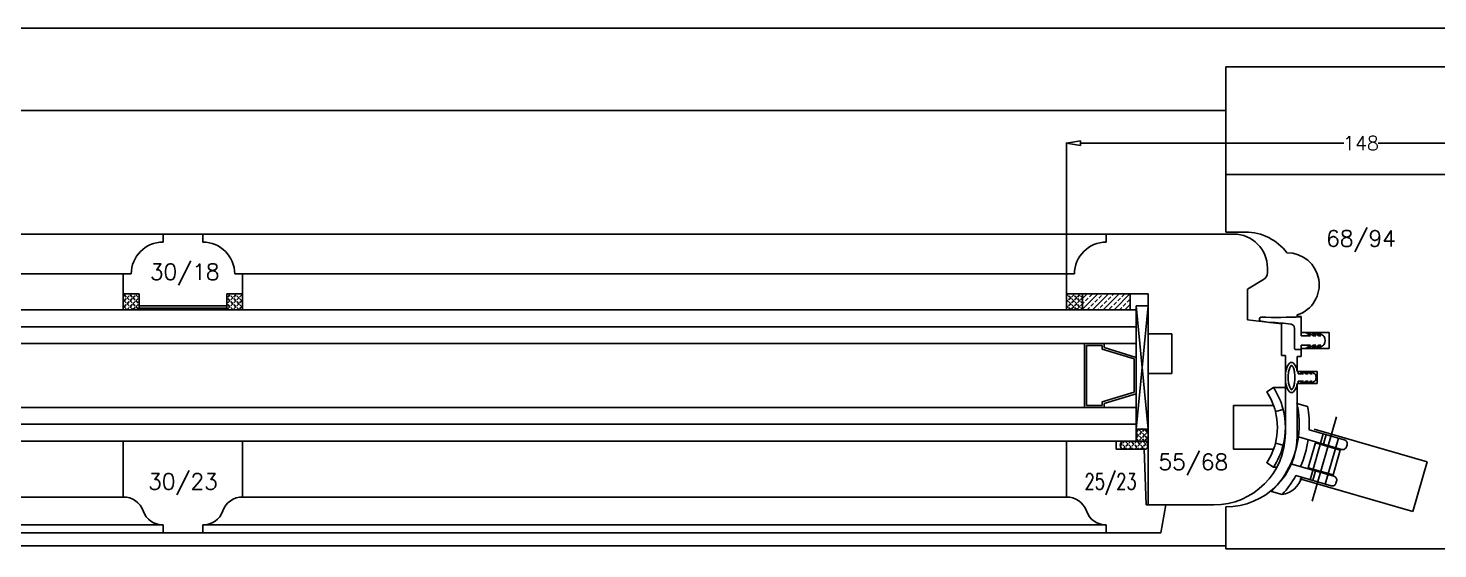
# Model space of a CAD drawing. Header units: millimetres. Extents: x 2806 to 10642, y -276 to 6064.
# Drawn here: x 9558.9 to 9913, y 2673.9 to 2804.6 of the extents above; entities that cross this region are included whole.
import ezdxf
from ezdxf.enums import TextEntityAlignment as Align

# ---------------------------------------------------------------- set-up
doc = ezdxf.new("R2010")
doc.units = ezdxf.units.MM
doc.linetypes.add('CACHE2', pattern=[4.7625, 3.175, -1.5875])
doc.layers.get('0').update_dxf_attribs({"color": 250})
doc.layers.add('dim', color=7, linetype='Continuous')
doc.styles.add('romans', font='romans.shx')
doc.dimstyles.new('ECH1-1', dxfattribs={"dimtxt": 3.5, "dimasz": 3.5, "dimexe": 0.18, "dimexo": 0, "dimgap": 0.09, "dimtad": 0, "dimdec": 4, "dimdsep": 46, "dimtxsty": 'romans', "dimblk1": 'CLOSEDBLANK', "dimblk2": 'CLOSEDBLANK', "dimsah": 1, "dimcen": 1, "dimclrd": 3, "dimclre": 3, "dimclrt": 6, "dimadec": 0, "dimazin": 0, "dimtfac": 1, "dimtdec": 4, "dimtofl": 0, "dimtmove": 0, "dimatfit": 3, "dimldrblk": 'CLOSEDBLANK', "dimfxl": 1, "dimtolj": 1, "dimtzin": 0, "dimarcsym": 0})

# ---------------------------------------------------------------- blocks, each defined once
blk = doc.blocks.new('_ClosedBlank')
at = {"color": 0, "linetype": 'ByBlock', "lineweight": -2}
for p, q in [((-1, 0.17), (0, 0)), ((-1, 0.17), (-1, -0.17)), ((0, 0), (-1, -0.17))]:
    blk.add_line(p, q, dxfattribs=at)
blk = doc.blocks.new('*D76')
at = {"layer": 'Defpoints', "color": 0, "transparency": 16777216}
for p in [(9967.74, 2775.72), (9819.74, 2742.86), (9967.74, 2738.86)]:
    blk.add_point(p, dxfattribs=at)
at = {"layer": 'dim', "color": 3, "lineweight": -2, "transparency": 16777216}
for p, q in [((9819.74, 2742.86), (9819.74, 2775.9)), ((9823.24, 2775.72), (9889.4, 2775.72)), ((9964.24, 2775.72), (9898.08, 2775.72)), ((9967.74, 2738.86), (9967.74, 2775.9))]:
    blk.add_line(p, q, dxfattribs=at)
at = {"layer": 'dim', "color": 3, "lineweight": -2, "transparency": 16777216, "xscale": 3.5, "yscale": 3.5, "zscale": 3.5, "rotation": 180}
blk.add_blockref('_ClosedBlank', (9819.74, 2775.72), dxfattribs=at)
at = {"layer": 'dim', "color": 3, "lineweight": -2, "transparency": 16777216, "xscale": 3.5, "yscale": 3.5, "zscale": 3.5}
blk.add_blockref('_ClosedBlank', (9967.74, 2775.72), dxfattribs=at)
at = {"layer": 'dim', "color": 6, "transparency": 16777216, "insert": (9893.74, 2775.72), "char_height": 3.5, "attachment_point": 5, "style": 'romans'}
blk.add_mtext('\\A1;148', dxfattribs=at)

msp = doc.modelspace()

# ---------------------------------------------------------------- linework, layer by layer
for p, q in [((9283.74194473, 2804.55856767), (10503.74194473, 2804.55856767)), ((9927.74194473, 2794.85856767), (9859.74194473, 2794.85856767)), ((9859.74194473, 2767.85856767), (9859.74194473, 2794.85856767)), ((9320.24194473, 2783.85856767), (9859.74194473, 2783.85856767)), ((9859.74194473, 2767.85856767), (9859.74194473, 2753.35856767)), ((9927.74194473, 2767.85856767), (9859.74194473, 2767.85856767)), ((9365.74194473, 2752.85856767), (9592.74194473, 2752.85856767)), ((9592.74194473, 2750.85856767), (9592.74194473, 2752.85856767)), ((9592.74194473, 2752.85856767), (9602.74194473, 2752.85856767)), ((9602.74194473, 2752.85856767), (9829.74194473, 2752.85856767)), ((9602.74194473, 2752.85856767), (9602.74194473, 2750.85856767)), ((9861.74194473, 2752.85856767), (9829.74194473, 2752.85856767)), ((9829.74194473, 2752.85856767), (9829.74194473, 2750.85856767)), ((9859.74194473, 2753.35856767), (9864.74194473, 2753.35856767)), ((9375.74194473, 2742.85856767), (9582.74194473, 2742.85856767)), ((9582.74194473, 2737.85856767), (9582.74194473, 2742.85856767)), ((9582.74194473, 2742.85856767), (9584.74194473, 2742.85856767)), ((9610.74194473, 2742.85856767), (9612.74194473, 2742.85856767)), ((9819.74194473, 2742.85856767), (9612.74194473, 2742.85856767)), ((9612.74194473, 2742.85856767), (9612.74194473, 2737.85856767)), ((9821.74194473, 2742.85856767), (9819.74194473, 2742.85856767)), ((9819.74194473, 2742.85856767), (9819.74194473, 2737.85856767)), ((9865.24194473, 2739.05856767), (9869.27093624, 2741.47596258)), ((9870.24194473, 2743.19094843), (9870.24194473, 2744.35856767)), ((9865.24194473, 2731.35856767), (9865.24194473, 2739.05856767)), ((9582.74194473, 2733.85856767), (9582.74194473, 2737.85856767)), ((9582.74194473, 2737.85856767), (9586.74194473, 2737.85856767)), ((9586.74194473, 2737.85856767), (9582.74194473, 2737.85856767)), ((9586.74194473, 2737.85856767), (9586.74194473, 2733.85856767)), ((9586.74194473, 2734.85856767), (9586.74194473, 2737.85856767)), ((9586.74194473, 2734.85856767), (9586.74194473, 2734.25856767)), ((9608.74194473, 2734.85856767), (9586.74194473, 2734.85856767)), ((9608.74194473, 2734.85856767), (9586.74194473, 2734.85856767)), ((9608.74194473, 2737.85856767), (9608.74194473, 2733.85856767)), ((9612.74194473, 2737.85856767), (9608.74194473, 2737.85856767)), ((9608.74194473, 2737.85856767), (9608.74194473, 2734.85856767)), ((9612.74194473, 2737.85856767), (9608.74194473, 2737.85856767)), ((9608.74194473, 2734.25856767), (9608.74194473, 2734.85856767)), ((9612.74194473, 2733.85856767), (9612.74194473, 2737.85856767)), ((9819.74194473, 2733.85856767), (9819.74194473, 2737.85856767)), ((9819.74194473, 2737.85856767), (9823.74194473, 2737.85856767)), ((9819.74194473, 2737.85856767), (9840.24194473, 2737.85856767)), ((9823.74194473, 2737.85856767), (9823.74194473, 2733.85856767)), ((9823.74194473, 2733.85856767), (9823.74194473, 2737.85856767)), ((9823.74194473, 2737.85856767), (9835.74194473, 2737.85856767)), ((9835.74194473, 2737.85856767), (9835.74194473, 2733.85856767)), ((9837.24194473, 2734.85856767), (9840.24194473, 2703.85856767)), ((9840.24194473, 2734.85856767), (9837.24194473, 2703.85856767)), ((9837.24194473, 2703.85856767), (9837.24194473, 2734.85856767)), ((9837.24194473, 2734.85856767), (9840.24194473, 2734.85856767)), ((9840.24194473, 2737.85856767), (9840.24194473, 2727.85856767)), ((9840.24194473, 2734.85856767), (9840.24194473, 2703.85856767)), ((9837.24194473, 2733.85856767), (9358.24194473, 2733.85856767)), ((9586.74194473, 2733.85856767), (9582.74194473, 2733.85856767)), ((9586.74194473, 2734.25856767), (9608.74194473, 2734.25856767)), ((9608.74194473, 2733.85856767), (9612.74194473, 2733.85856767)), ((9823.74194473, 2733.85856767), (9819.74194473, 2733.85856767)), ((9835.74194473, 2733.85856767), (9823.74194473, 2733.85856767)), ((9837.24194473, 2700.85856767), (9837.24194473, 2733.85856767)), ((9873.74194473, 2730.35856767), (9865.24194473, 2731.35856767)), ((9868.24194473, 2731.59180923), (9868.24194473, 2731.40884598)), ((9868.56822932, 2731.0156971), (9869.26192992, 2730.88562824)), ((9869.26192992, 2730.88562824), (9870.78433525, 2730.70652173)), ((9877.74194473, 2732.5592256), (9877.74194473, 2732.15856767)), ((9877.74194473, 2732.15856767), (9878.74194473, 2732.15856767)), ((9878.74194473, 2732.15856767), (9878.74194473, 2728.15856767)), ((9878.74194473, 2727.35856767), (9878.74194473, 2732.05856767)), ((9837.24194473, 2729.60856767), (9358.24194473, 2729.60856767)), ((9840.24194473, 2727.85856767), (9846.24194473, 2727.85856767)), ((9846.24194473, 2727.85856767), (9846.24194473, 2717.85856767)), ((9873.74194473, 2722.35856767), (9873.74194473, 2730.35856767)), ((9877.04194473, 2729.22860935), (9877.04194473, 2724.25856767)), ((9878.74194473, 2728.15856767), (9885.74194473, 2728.15856767)), ((9881.05371317, 2727.35856767), (9878.74194473, 2727.35856767)), ((9880.41622136, 2728.15856767), (9879.90622791, 2728.15856767)), ((9879.90622791, 2728.15856767), (9881.05371317, 2727.35856767)), ((9881.8004893, 2727.35856767), (9880.41622136, 2728.15856767)), ((9881.74584715, 2728.15856767), (9881.36335206, 2728.15856767)), ((9881.36335206, 2728.15856767), (9882.43798112, 2727.35856767)), ((9883.14832914, 2727.35856767), (9881.74584715, 2728.15856767)), ((9882.43798112, 2727.35856767), (9881.8004893, 2727.35856767)), ((9882.94797457, 2728.15856767), (9882.62012163, 2728.15856767)), ((9882.62012163, 2728.15856767), (9883.64010854, 2727.35856767)), ((9884.07607263, 2727.51828266), (9882.94797457, 2728.15856767)), ((9883.64010854, 2727.35856767), (9883.14832914, 2727.35856767)), ((9885.74194473, 2728.15856767), (9885.74194473, 2724.15856767)), ((9837.24194473, 2725.35856767), (9358.24194473, 2725.35856767)), ((9824.24228994, 2709.35902793), (9824.24228994, 2725.35902794)), ((9824.24228994, 2725.35902794), (9829.24228994, 2725.35902794)), ((9824.74228994, 2709.85902793), (9824.74228994, 2724.85902794)), ((9824.74228994, 2724.85902794), (9828.74228994, 2724.85902794)), ((9828.74228994, 2724.85902794), (9828.74228994, 2724.00348892)), ((9828.74228994, 2724.00348892), (9836.74228994, 2721.57015813)), ((9829.24228994, 2725.35902794), (9829.24228994, 2724.35902794)), ((9829.24228994, 2724.35902794), (9837.24228994, 2721.92569715)), ((9877.44194473, 2723.85856767), (9878.74194473, 2723.85856767)), ((9878.74194473, 2723.85856767), (9878.74194473, 2724.95856767)), ((9878.74194473, 2724.95856767), (9881.05371317, 2724.95856767)), ((9878.74194473, 2724.15856767), (9878.74194473, 2722.15856767)), ((9885.74194473, 2724.15856767), (9878.74194473, 2724.15856767)), ((9881.05371317, 2724.95856767), (9879.90622791, 2724.15856767)), ((9879.90622791, 2724.15856767), (9880.41622136, 2724.15856767)), ((9880.41622136, 2724.15856767), (9881.8004893, 2724.95856767)), ((9882.43798112, 2724.95856767), (9881.36335206, 2724.15856767)), ((9881.36335206, 2724.15856767), (9881.74584715, 2724.15856767)), ((9881.74584715, 2724.15856767), (9883.14832914, 2724.95856767)), ((9881.8004893, 2724.95856767), (9882.43798112, 2724.95856767)), ((9883.64010854, 2724.95856767), (9882.62012163, 2724.15856767)), ((9882.62012163, 2724.15856767), (9882.94797457, 2724.15856767)), ((9882.94797457, 2724.15856767), (9884.07607263, 2724.79885269)), ((9883.14832914, 2724.95856767), (9883.64010854, 2724.95856767)), ((9884.74194473, 2726.15856767), (9884.6713779, 2726.64644559)), ((9884.6713779, 2725.67068976), (9884.74194473, 2726.15856767)), ((9836.74228994, 2721.57015813), (9836.74228994, 2713.14789774)), ((9837.24228994, 2721.92569715), (9837.24228994, 2712.79235872)), ((9874.74194473, 2722.35856767), (9873.74194473, 2722.35856767)), ((9874.74194473, 2702.85856767), (9874.74194473, 2722.35856767)), ((9877.74194473, 2722.15856767), (9877.74194473, 2718.35856767)), ((9878.74194473, 2722.15856767), (9877.74194473, 2722.15856767)), ((9846.24194473, 2717.85856767), (9840.24194473, 2717.85856767)), ((9840.24194473, 2717.85856767), (9840.24194473, 2684.85856767)), ((9877.99194473, 2718.35856767), (9877.72155149, 2718.35856767)), ((9877.74194473, 2718.35856767), (9882.74194473, 2718.35856767)), ((9877.99194473, 2717.75856767), (9877.99194473, 2718.35856767)), ((9879.27577106, 2717.75856767), (9877.99194473, 2717.75856767)), ((9878.9476522, 2718.35856767), (9878.41515711, 2718.35856767)), ((9878.41515711, 2718.35856767), (9879.27577106, 2717.75856767)), ((9879.98585316, 2717.75856767), (9878.9476522, 2718.35856767)), ((9880.09487154, 2718.35856767), (9879.80800022, 2718.35856767)), ((9879.80800022, 2718.35856767), (9880.46397202, 2717.75856767)), ((9880.46397202, 2717.75856767), (9879.98585316, 2717.75856767)), ((9881.14673304, 2717.75856767), (9880.09487154, 2718.35856767)), ((9881.14646711, 2718.35856767), (9880.75057741, 2718.35856767)), ((9880.75057741, 2718.35856767), (9881.51556759, 2717.75856767)), ((9881.99254066, 2717.87835391), (9881.14646711, 2718.35856767)), ((9881.51556759, 2717.75856767), (9881.14673304, 2717.75856767)), ((9882.49194473, 2716.85856767), (9882.43901961, 2717.22447611)), ((9882.43901961, 2716.49265924), (9882.49194473, 2716.85856767)), ((9882.74194473, 2718.35856767), (9882.74194473, 2715.35856767)), ((9836.74228994, 2713.14789774), (9828.74228994, 2710.71456695)), ((9871.74194473, 2714.34931365), (9874.74194473, 2714.34931365)), ((9877.72155149, 2715.35856767), (9877.99194473, 2715.35856767)), ((9877.74194473, 2715.35856767), (9877.74194473, 2702.35856767)), ((9877.74194473, 2715.35856767), (9882.74194473, 2715.35856767)), ((9877.99194473, 2715.35856767), (9877.99194473, 2715.95856767)), ((9877.99194473, 2715.95856767), (9879.27577106, 2715.95856767)), ((9879.27577106, 2715.95856767), (9878.41515711, 2715.35856767)), ((9878.41515711, 2715.35856767), (9878.9476522, 2715.35856767)), ((9878.9476522, 2715.35856767), (9879.98585316, 2715.95856767)), ((9880.46397202, 2715.95856767), (9879.65800022, 2715.35856767)), ((9879.65800022, 2715.35856767), (9880.09487154, 2715.35856767)), ((9879.98585316, 2715.95856767), (9880.46397202, 2715.95856767)), ((9880.09487154, 2715.35856767), (9881.14673304, 2715.95856767)), ((9881.51556759, 2715.95856767), (9880.75057741, 2715.35856767)), ((9880.75057741, 2715.35856767), (9881.14646711, 2715.35856767)), ((9881.14646711, 2715.35856767), (9881.99254066, 2715.83878144)), ((9881.14673304, 2715.95856767), (9881.51556759, 2715.95856767)), ((9828.74228994, 2709.85902793), (9824.74228994, 2709.85902793)), ((9828.74228994, 2710.71456695), (9828.74228994, 2709.85902793)), ((9837.24228994, 2712.79235872), (9829.24228994, 2710.35902793)), ((9829.24228994, 2710.35902793), (9829.24228994, 2709.35902793)), ((9837.24194473, 2709.35856767), (9358.24194473, 2709.35856767)), ((9829.24228994, 2709.35902793), (9824.24228994, 2709.35902793)), ((9887.57898026, 2706.97950161), (9881.47571976, 2685.84303523)), ((9837.24194473, 2705.10856767), (9358.24194473, 2705.10856767)), ((9840.24194473, 2703.85856767), (9837.24194473, 2703.85856767)), ((9837.24194473, 2700.85856767), (9837.24194473, 2702.85856767)), ((9840.24194473, 2702.85856767), (9840.24194473, 2700.85856767)), ((9884.27037866, 2702.73060112), (9880.94132747, 2691.20161945)), ((9881.95987839, 2703.91819722), (9910.34929787, 2695.7206102)), ((9837.24194473, 2700.85856767), (9358.24194473, 2700.85856767)), ((9582.74194473, 2686.85856767), (9582.74194473, 2700.85856767)), ((9582.74194473, 2700.85856767), (9612.74194473, 2700.85856767)), ((9612.74194473, 2700.85856767), (9612.74194473, 2686.85856767)), ((9832.24194473, 2700.85856767), (9819.74194473, 2700.85856767)), ((9819.74194473, 2700.85856767), (9819.74194473, 2686.85856767)), ((9832.24194473, 2698.85856767), (9832.24194473, 2700.85856767)), ((9833.74194473, 2700.85856767), (9839.73114517, 2700.85856767)), ((9840.24194473, 2700.85856767), (9837.24194473, 2700.85856767)), ((9888.11337254, 2701.62091739), (9884.78432136, 2690.09193573)), ((9839.24194473, 2698.85856767), (9832.24194473, 2698.85856767)), ((9839.73114517, 2698.85856767), (9833.74194473, 2698.85856767)), ((9839.74194473, 2684.85856767), (9839.24194473, 2698.85856767)), ((9910.34929787, 2695.7206102), (9906.74282575, 2683.23088006)), ((9871.74194473, 2694.34931365), (9872.60361538, 2694.34931365)), ((9878.35340628, 2691.42846708), (9906.74282575, 2683.23088006)), ((9582.74194473, 2686.85856767), (9375.74194473, 2686.85856767)), ((9612.74194473, 2686.85856767), (9819.74194473, 2686.85856767)), ((9844.74194473, 2684.85856767), (9839.74194473, 2684.85856767)), ((9840.24194473, 2684.85856767), (9856.74194473, 2684.85856767)), ((9843.49194473, 2677.85856767), (9844.74194473, 2684.85856767)), ((9859.74194473, 2684.35856767), (9859.74194473, 2673.85856767)), ((9592.74194473, 2677.85856767), (9365.74194473, 2677.85856767)), ((9592.74194473, 2679.85856767), (9365.97503899, 2679.85856767)), ((9592.74194473, 2677.85856767), (9592.74194473, 2679.85856767)), ((9602.74194473, 2677.85856767), (9592.74194473, 2677.85856767)), ((9602.74194473, 2679.85856767), (9829.50885047, 2679.85856767)), ((9602.74194473, 2679.85856767), (9602.74194473, 2677.85856767)), ((9602.74194473, 2677.85856767), (9829.74194473, 2677.85856767)), ((9829.74194473, 2679.85856767), (9829.74194473, 2677.85856767)), ((9829.74194473, 2677.85856767), (9843.49194473, 2677.85856767)), ((9859.74194473, 2674.55856767), (9313.47464191, 2674.55856767)), ((9927.74194473, 2673.85856767), (9859.74194473, 2673.85856767))]:
    msp.add_line(p, q)
at = {"linetype": 'Continuous'}
for p, q in [((9582.74194473, 2737.8228254), (9582.76082241, 2737.80394771)), ((9582.74194473, 2737.3809585), (9582.76082241, 2737.39983619)), ((9582.74194473, 2736.34108314), (9582.76082241, 2736.32220545)), ((9582.74194473, 2735.89921624), (9582.76082241, 2735.91809393)), ((9582.74194473, 2734.85934088), (9582.76082241, 2734.84046319)), ((9582.74194473, 2734.41747398), (9582.76082241, 2734.43635167)), ((9582.96287818, 2737.60189195), (9583.2195539, 2737.85856767)), ((9582.96287818, 2737.60189195), (9583.50169354, 2737.06307658)), ((9582.96287818, 2736.12014969), (9583.50169354, 2736.65896506)), ((9582.96287818, 2736.12014969), (9583.50169354, 2735.58133432)), ((9582.96287818, 2734.63840743), (9583.50169354, 2735.1772228)), ((9582.96287818, 2734.63840743), (9583.50169354, 2734.09959206)), ((9583.70374931, 2736.86102082), (9584.24256467, 2737.39983619)), ((9583.70374931, 2736.86102082), (9584.24256467, 2736.32220545)), ((9583.70374931, 2735.37927856), (9584.24256467, 2735.91809393)), ((9583.70374931, 2735.37927856), (9584.24256467, 2734.84046319)), ((9583.70374931, 2733.8975363), (9584.24256467, 2734.43635167)), ((9584.18794471, 2737.85856767), (9584.24256467, 2737.80394771)), ((9584.44462044, 2737.60189195), (9584.70129616, 2737.85856767)), ((9584.44462044, 2737.60189195), (9584.9834358, 2737.06307658)), ((9584.44462044, 2736.12014969), (9584.9834358, 2736.65896506)), ((9584.44462044, 2736.12014969), (9584.9834358, 2735.58133432)), ((9584.44462044, 2734.63840743), (9584.9834358, 2735.1772228)), ((9584.44462044, 2734.63840743), (9584.9834358, 2734.09959206)), ((9585.18549157, 2736.86102082), (9585.72430693, 2737.39983619)), ((9585.18549157, 2736.86102082), (9585.72430693, 2736.32220545)), ((9585.18549157, 2735.37927856), (9585.72430693, 2735.91809393)), ((9585.18549157, 2735.37927856), (9585.72430693, 2734.84046319)), ((9585.18549157, 2733.8975363), (9585.72430693, 2734.43635167)), ((9585.66968697, 2737.85856767), (9585.72430693, 2737.80394771)), ((9585.9263627, 2737.60189195), (9586.18303842, 2737.85856767)), ((9585.9263627, 2737.60189195), (9586.46517806, 2737.06307658)), ((9585.9263627, 2736.12014969), (9586.46517806, 2736.65896506)), ((9585.9263627, 2736.12014969), (9586.46517806, 2735.58133432)), ((9585.9263627, 2734.63840743), (9586.46517806, 2735.1772228)), ((9585.9263627, 2734.63840743), (9586.46517806, 2734.09959206)), ((9586.66723383, 2736.86102082), (9586.74194473, 2736.93573172)), ((9586.66723383, 2736.86102082), (9586.74194473, 2736.78630992)), ((9586.66723383, 2735.37927856), (9586.74194473, 2735.45398946)), ((9586.66723383, 2735.37927856), (9586.74194473, 2735.30456766)), ((9608.81665563, 2736.86102082), (9608.74194473, 2736.93573172)), ((9608.81665563, 2736.86102082), (9608.74194473, 2736.78630992)), ((9608.81665563, 2735.37927856), (9608.74194473, 2735.45398946)), ((9608.81665563, 2735.37927856), (9608.74194473, 2735.30456766)), ((9609.55752676, 2737.60189195), (9609.01871139, 2737.06307658)), ((9609.55752676, 2736.12014969), (9609.01871139, 2736.65896506)), ((9609.55752676, 2736.12014969), (9609.01871139, 2735.58133432)), ((9609.55752676, 2734.63840743), (9609.01871139, 2735.1772228)), ((9609.55752676, 2734.63840743), (9609.01871139, 2734.09959206)), ((9609.55752676, 2737.60189195), (9609.30085104, 2737.85856767)), ((9609.81420249, 2737.85856767), (9609.75958252, 2737.80394771)), ((9610.29839789, 2736.86102082), (9609.75958252, 2737.39983619)), ((9610.29839789, 2736.86102082), (9609.75958252, 2736.32220545)), ((9610.29839789, 2735.37927856), (9609.75958252, 2735.91809393)), ((9610.29839789, 2735.37927856), (9609.75958252, 2734.84046319)), ((9610.29839789, 2733.8975363), (9609.75958252, 2734.43635167)), ((9611.03926902, 2737.60189195), (9610.50045365, 2737.06307658)), ((9611.03926902, 2736.12014969), (9610.50045365, 2736.65896506)), ((9611.03926902, 2736.12014969), (9610.50045365, 2735.58133432)), ((9611.03926902, 2734.63840743), (9610.50045365, 2735.1772228)), ((9611.03926902, 2734.63840743), (9610.50045365, 2734.09959206)), ((9611.03926902, 2737.60189195), (9610.7825933, 2737.85856767)), ((9611.29594475, 2737.85856767), (9611.24132478, 2737.80394771)), ((9611.78014015, 2736.86102082), (9611.24132478, 2737.39983619)), ((9611.78014015, 2736.86102082), (9611.24132478, 2736.32220545)), ((9611.78014015, 2735.37927856), (9611.24132478, 2735.91809393)), ((9611.78014015, 2735.37927856), (9611.24132478, 2734.84046319)), ((9611.78014015, 2733.8975363), (9611.24132478, 2734.43635167)), ((9612.52101128, 2737.60189195), (9611.98219591, 2737.06307658)), ((9612.52101128, 2736.12014969), (9611.98219591, 2736.65896506)), ((9612.52101128, 2736.12014969), (9611.98219591, 2735.58133432)), ((9612.52101128, 2734.63840743), (9611.98219591, 2735.1772228)), ((9612.52101128, 2734.63840743), (9611.98219591, 2734.09959206)), ((9612.52101128, 2737.60189195), (9612.26433556, 2737.85856767)), ((9612.74194473, 2737.8228254), (9612.72306704, 2737.80394771)), ((9612.74194473, 2737.3809585), (9612.72306704, 2737.39983619)), ((9612.74194473, 2736.34108314), (9612.72306704, 2736.32220545)), ((9612.74194473, 2735.89921624), (9612.72306704, 2735.91809393)), ((9612.74194473, 2734.85934088), (9612.72306704, 2734.84046319)), ((9612.74194473, 2734.41747398), (9612.72306704, 2734.43635167)), ((9820.08282552, 2737.60189195), (9819.74194473, 2737.26101116)), ((9820.08282552, 2736.12014969), (9819.74194473, 2736.46103048)), ((9820.08282552, 2736.12014969), (9819.74194473, 2735.7792689)), ((9820.08282552, 2734.63840743), (9819.74194473, 2734.97928822)), ((9820.08282552, 2734.63840743), (9819.74194473, 2734.29752664)), ((9820.08282552, 2737.60189195), (9819.82614979, 2737.85856767)), ((9820.33950125, 2737.85856767), (9820.28488128, 2737.80394771)), ((9820.82369665, 2736.86102082), (9820.28488128, 2737.39983619)), ((9820.82369665, 2736.86102082), (9820.28488128, 2736.32220545)), ((9820.82369665, 2735.37927856), (9820.28488128, 2735.91809393)), ((9820.82369665, 2735.37927856), (9820.28488128, 2734.84046319)), ((9820.82369665, 2733.8975363), (9820.28488128, 2734.43635167)), ((9821.56456778, 2737.60189195), (9821.02575241, 2737.06307658)), ((9821.56456778, 2736.12014969), (9821.02575241, 2736.65896506)), ((9821.56456778, 2736.12014969), (9821.02575241, 2735.58133432)), ((9821.56456778, 2734.63840743), (9821.02575241, 2735.1772228)), ((9821.56456778, 2734.63840743), (9821.02575241, 2734.09959206)), ((9821.56456778, 2737.60189195), (9821.30789205, 2737.85856767)), ((9821.82124351, 2737.85856767), (9821.76662354, 2737.80394771)), ((9822.30543891, 2736.86102082), (9821.76662354, 2737.39983619)), ((9822.30543891, 2736.86102082), (9821.76662354, 2736.32220545)), ((9822.30543891, 2735.37927856), (9821.76662354, 2735.91809393)), ((9822.30543891, 2735.37927856), (9821.76662354, 2734.84046319)), ((9822.30543891, 2733.8975363), (9821.76662354, 2734.43635167)), ((9823.04631004, 2737.60189195), (9822.50749467, 2737.06307658)), ((9823.04631004, 2736.12014969), (9822.50749467, 2736.65896506)), ((9823.04631004, 2736.12014969), (9822.50749467, 2735.58133432)), ((9823.04631004, 2734.63840743), (9822.50749467, 2735.1772228)), ((9823.04631004, 2734.63840743), (9822.50749467, 2734.09959206)), ((9823.04631004, 2737.60189195), (9822.78963431, 2737.85856767)), ((9823.30298577, 2737.85856767), (9823.2483658, 2737.80394771)), ((9823.74194473, 2736.90625726), (9823.2483658, 2737.39983619)), ((9823.74194473, 2736.81578438), (9823.2483658, 2736.32220545)), ((9823.74194473, 2735.424515), (9823.2483658, 2735.91809393)), ((9823.74194473, 2735.33404212), (9823.2483658, 2734.84046319)), ((9823.74194473, 2733.94277274), (9823.2483658, 2734.43635167)), ((9827.6135087, 2737.85856767), (9823.74194473, 2733.9870037)), ((9824.91943187, 2737.85856767), (9823.74194473, 2736.68108053)), ((9824.1912927, 2735.78339008), (9823.74194473, 2735.33404212)), ((9825.20157151, 2736.7936689), (9824.5280523, 2736.12014969)), ((9825.53833111, 2734.43635167), (9824.96054712, 2733.85856767)), ((9826.21185032, 2737.80394771), (9825.53833111, 2737.1304285)), ((9826.54860993, 2735.44663048), (9825.87509072, 2734.77311127)), ((9830.30758554, 2737.85856767), (9826.30758554, 2733.85856767)), ((9827.55888874, 2736.45690929), (9826.88536953, 2735.78339008)), ((9828.56916756, 2737.46718811), (9827.89564835, 2736.7936689)), ((9828.90592716, 2735.10987087), (9828.23240795, 2734.43635167)), ((9828.96054712, 2737.85856767), (9828.90592716, 2737.80394771)), ((9833.00166238, 2737.85856767), (9829.00166238, 2733.85856767)), ((9829.91620597, 2736.12014969), (9829.24268676, 2735.44663048)), ((9830.92648479, 2737.1304285), (9830.25296558, 2736.45690929)), ((9831.26324439, 2734.77311127), (9830.58972518, 2734.09959206)), ((9831.65462396, 2737.85856767), (9831.26324439, 2737.46718811)), ((9832.27352321, 2735.78339008), (9831.600004, 2735.10987087)), ((9835.69573921, 2737.85856767), (9831.69573921, 2733.85856767)), ((9833.28380202, 2736.7936689), (9832.61028281, 2736.12014969)), ((9833.62056162, 2734.43635167), (9833.04277763, 2733.85856767)), ((9834.29408083, 2737.80394771), (9833.62056162, 2737.1304285)), ((9834.63084044, 2735.44663048), (9833.95732123, 2734.77311127)), ((9835.74194473, 2735.21069635), (9834.38981605, 2733.85856767)), ((9835.64111925, 2736.45690929), (9834.96760004, 2735.78339008)), ((9583.70374931, 2733.8975363), (9583.74271793, 2733.85856767)), ((9585.18549157, 2733.8975363), (9585.22446019, 2733.85856767)), ((9586.66723383, 2733.8975363), (9586.74194473, 2733.9722472)), ((9586.66723383, 2733.8975363), (9586.70620245, 2733.85856767)), ((9608.81665563, 2733.8975363), (9608.74194473, 2733.9722472)), ((9608.81665563, 2733.8975363), (9608.77768701, 2733.85856767)), ((9610.29839789, 2733.8975363), (9610.25942927, 2733.85856767)), ((9611.78014015, 2733.8975363), (9611.74117153, 2733.85856767)), ((9820.82369665, 2733.8975363), (9820.78472803, 2733.85856767)), ((9822.30543891, 2733.8975363), (9822.26647029, 2733.85856767)), ((9827.89564835, 2734.09959206), (9827.65462396, 2733.85856767)), ((9835.74194473, 2733.86365793), (9835.73685447, 2733.85856767)), ((9837.86373264, 2702.37575805), (9837.32491727, 2702.91457342)), ((9838.60460377, 2703.11662918), (9838.0657884, 2703.65544455)), ((9838.60460377, 2703.11662918), (9838.0657884, 2702.57781381)), ((9839.3454749, 2703.85750031), (9838.80665953, 2703.31868494)), ((9839.3454749, 2702.37575805), (9838.80665953, 2702.91457342)), ((9839.3454749, 2703.85750031), (9839.28860981, 2703.9143654)), ((9840.08634603, 2703.11662918), (9839.54753066, 2703.65544455)), ((9840.08634603, 2703.11662918), (9839.54753066, 2702.57781381)), ((9833.73240795, 2700.15314466), (9833.25533796, 2699.67607467)), ((9833.73240795, 2700.15314466), (9833.40670279, 2700.47884982)), ((9834.43783097, 2700.85856767), (9833.93446371, 2700.35520042)), ((9834.47327908, 2699.41227353), (9833.93446371, 2699.9510889)), ((9834.47327908, 2699.41227353), (9833.93446371, 2698.87345816)), ((9835.21415021, 2700.15314466), (9834.67533484, 2700.69196003)), ((9835.21415021, 2700.15314466), (9834.67533484, 2699.61432929)), ((9835.02698494, 2698.85856767), (9834.67533484, 2699.21021777)), ((9835.91957323, 2700.85856767), (9835.41620597, 2700.35520042)), ((9835.95502134, 2699.41227353), (9835.41620597, 2699.9510889)), ((9835.95502134, 2699.41227353), (9835.41620597, 2698.87345816)), ((9836.69589247, 2700.15314466), (9836.1570771, 2700.69196003)), ((9836.69589247, 2700.15314466), (9836.1570771, 2699.61432929)), ((9836.5087272, 2698.85856767), (9836.1570771, 2699.21021777)), ((9837.40131549, 2700.85856767), (9836.89794823, 2700.35520042)), ((9837.4367636, 2699.41227353), (9836.89794823, 2699.9510889)), ((9837.4367636, 2699.41227353), (9836.89794823, 2698.87345816)), ((9837.86373264, 2702.37575805), (9837.32491727, 2701.83694268)), ((9837.86373264, 2700.89401579), (9837.32491727, 2701.43283116)), ((9838.17763473, 2700.15314466), (9837.63881936, 2700.69196003)), ((9838.17763473, 2700.15314466), (9837.63881936, 2699.61432929)), ((9837.99046946, 2698.85856767), (9837.63881936, 2699.21021777)), ((9837.86373264, 2700.89401579), (9837.82828453, 2700.85856767)), ((9838.60460377, 2701.63488692), (9838.0657884, 2702.17370229)), ((9838.60460377, 2701.63488692), (9838.0657884, 2701.09607155)), ((9838.88305775, 2700.85856767), (9838.37969049, 2700.35520042)), ((9838.91850586, 2699.41227353), (9838.37969049, 2699.9510889)), ((9838.91850586, 2699.41227353), (9838.37969049, 2698.87345816)), ((9839.3454749, 2702.37575805), (9838.80665953, 2701.83694268)), ((9839.3454749, 2700.89401579), (9838.80665953, 2701.43283116)), ((9839.65937699, 2700.15314466), (9839.12056162, 2700.69196003)), ((9839.65937699, 2700.15314466), (9839.12056162, 2699.61432929)), ((9839.47221172, 2698.85856767), (9839.12056162, 2699.21021777)), ((9839.3454749, 2700.89401579), (9839.31002679, 2700.85856767)), ((9840.08634603, 2701.63488692), (9839.54753066, 2702.17370229)), ((9840.08634603, 2701.63488692), (9839.54753066, 2701.09607155)), ((9840.04053477, 2700.53430244), (9839.86143275, 2700.35520042)), ((9840.21419676, 2699.59832489), (9839.86143275, 2699.9510889))]:
    msp.add_line(p, q, dxfattribs=at)
at = {"linetype": 'CACHE2'}
for p, q in [((9884.99094001, 2702.52253542), (9884.29738768, 2700.12066424)), ((9882.35544116, 2693.39542493), (9881.66188883, 2690.99355375))]:
    msp.add_line(p, q, dxfattribs=at)
for points in [[(9874.17578311, 2708.84931365), (9872.23811283, 2708.35390081, 0.0833425171), (9870.07221996, 2713.24839622), (9871.74194473, 2714.34931365, -0.0833425171)], [(9890.23782279, 2699.96661659, 0.4142135624), (9889.55449525, 2701.20478599), (9880.71500903, 2703.7572319, 0.0562824343), (9880.34224581, 2709.5895725), (9877.62983177, 2710.37279563, -0.0905308653), (9878.04134833, 2701.92712693), (9888.86094292, 2698.80291481, 0.4142135624), (9890.09911233, 2699.48624235)], [(9874.17578311, 2699.84931365), (9872.23811283, 2700.34472649, -0.0833425171), (9870.07221996, 2695.45023108), (9871.74194473, 2694.34931365, 0.0833425171)], [(9887.46361347, 2690.35913187, -0.4142135624), (9886.22544407, 2689.67580433), (9877.38595785, 2692.22825023, -0.0562824343), (9873.96156438, 2687.49235764), (9871.24915034, 2688.27558078, 0.0905308653), (9876.09940181, 2695.20188762), (9886.9189964, 2692.07767551, -0.4142135624), (9887.60232394, 2690.8395061)]]:
    msp.add_lwpolyline(points, format="xyb", close=True)
msp.add_lwpolyline([(9871.58926405, 2709.84931365), (9861.74194473, 2709.84931365), (9861.74194473, 2698.84931365), (9871.58926405, 2698.84931365)])
msp.add_lwpolyline([(9880.50329945, 2694.19045392), (9886.74816452, 2692.38721786), (9888.55140057, 2698.63208293), (9882.3065355, 2700.43531898)], close=True)
for centre, radius, start, end in [((9861.74194473, 2744.35856767), 8.5, 0, 90), ((9864.74194473, 2740.35856767), 13, 36.8664862404, 90), ((9592.74194473, 2742.85856767), 8, 90, 180), ((9602.74194473, 2742.85856767), 8, 0, 90), ((9829.74194473, 2742.85856767), 8, 90, 180), ((9875.24194473, 2740.15856767), 8, 288.2099568643, 90.7128896491), ((9868.24194473, 2743.19094843), 2, 300.9637565322, 0.0000000001), ((9868.64194473, 2731.59180923), 0.4, 94.7623575758, 179.9999999999), ((9868.64194473, 2731.40884598), 0.4, 179.9999999999, 259.3803447237), ((9872.12865361, 2962.03679223), 230.07329135, 269.1233909831, 271.6471528082), ((9869.21484186, 2681.98930415), 48.74249273, 81.7534895103, 88.1547744226), ((9876.06042438, 2729.25674695), 0.98192358, 358.3579310956, 81.4687215937), ((9883.48373681, 2726.47466478), 1.2, 8.2302036554, 60.421656495), ((9877.44194473, 2724.25856767), 0.4, 180.0000000003, 270.0000000003), ((9883.48373681, 2725.84247057), 1.2, 299.578343505, 351.7697963446), ((9877.7975355, 2718.48371773), 2.81393686, 136.0000993157, 158.1985905137), ((9876.29194473, 2719.93764479), 0.72092288, 89.9999999999, 136.0000993155), ((9876.29194473, 2719.93764479), 0.72092288, 43.9999006841, 89.9999999999), ((9874.78635396, 2718.48371773), 2.81393686, 21.8014094863, 43.9999006842), ((9884.14652025, 2716.85856767), 9.40457553, 170.5923880032, 179.9999999999), ((9884.14652025, 2716.85856767), 9.40457553, 180.0000000001, 189.4076119968), ((9880.24388701, 2717.50517712), 5.44873807, 158.1985905137, 170.5923880033), ((9884.14652025, 2716.85856767), 8.70457553, 170.5923880032, 180), ((9884.14652025, 2716.85856767), 8.70457553, 180.0000000001, 189.4076119967), ((9880.24388701, 2717.50517712), 4.74873807, 158.1985905136, 170.5923880031), ((9877.7975355, 2718.48371773), 2.11393686, 136.0000993156, 158.1985905136), ((9876.29194473, 2719.93764479), 0.02092288, 90, 136.0000993153), ((9876.29194473, 2719.93764479), 0.02092288, 43.9999006838, 90), ((9874.78635396, 2718.48371773), 2.11393686, 21.8014094864, 43.9999006842), ((9872.34000244, 2717.50517712), 4.74873807, 9.4076119968, 21.8014094865), ((9868.4373692, 2716.85856767), 8.70457553, 359.9999999999, 9.4076119966), ((9868.4373692, 2716.85856767), 8.70457553, 350.5923880034, 0.0000000001), ((9872.34000244, 2717.50517712), 5.44873807, 9.4076119967, 21.8014094863), ((9868.4373692, 2716.85856767), 9.40457553, 9.1776917554, 9.4076120007), ((9881.54828879, 2717.0956405), 0.9, 8.2302036554, 60.4216564949), ((9880.24388701, 2716.21195823), 5.44873807, 189.4076119965, 201.8014094862), ((9877.7975355, 2715.23341762), 2.81393686, 201.8014094864, 223.9999006845), ((9880.24388701, 2716.21195823), 4.74873807, 189.4076119965, 201.8014094863), ((9876.29194473, 2713.77949056), 0.72092288, 223.9999006844, 270), ((9877.7975355, 2715.23341762), 2.11393686, 201.8014094864, 223.9999006844), ((9876.29194473, 2713.77949056), 0.02092288, 223.9999006838, 270), ((9876.29194473, 2713.77949056), 0.02092288, 270, 316.0000993162), ((9876.29194473, 2713.77949056), 0.72092288, 269.9999999999, 316.0000993156), ((9874.78635396, 2715.23341762), 2.11393686, 316.0000993159, 338.1985905138), ((9872.34000244, 2716.21195823), 4.74873807, 338.1985905135, 350.5923880032), ((9874.78635396, 2715.23341762), 2.81393686, 316.0000993158, 338.1985905137), ((9872.34000244, 2716.21195823), 5.44873807, 338.1985905135, 350.5923880032), ((9868.4373692, 2716.85856767), 9.40457553, 350.5923880038, 350.8223082491), ((9881.54828879, 2716.62149485), 0.9, 299.578343505, 351.7697963446), ((9856.57527806, 2704.34931365), 16.16666667, 345.6581685404, 14.3418314596), ((9856.57527806, 2704.34931365), 18.16666667, 345.6581685404, 14.3418314596), ((9838.74194473, 2702.46244613), 1.55142266, 14.7930176084, 165.2069823919), ((9856.74194473, 2702.85856767), 18, 270, 0), ((9834.49194473, 2699.85856767), 1.25, 126.8698976458, 233.1301023542), ((9839.00768741, 2699.85856767), 1.23425732, 305.8841497802, 54.1158502198), ((9859.74194473, 2702.35856767), 18, 270, 0), ((9854.70411619, 2705.02287651), 23.54166667, 335.3436543378, 352.4436696889), ((9854.70411619, 2705.02287651), 26.04166667, 336.1697357762, 351.6175882506), ((9872.96570684, 2693.56962025), 6.15831576, 279.3061297696, 343.312638278), ((9582.85849186, 2681.703635), 5.15625, 18.7207882155, 91.2951713873), ((9612.6253976, 2681.703635), 5.15625, 88.7048286127, 161.2792117845), ((9819.85849186, 2681.703635), 5.15625, 18.7207882155, 91.2951713873), ((9592.6253976, 2685.01350034), 5.15625, 198.7207882155, 271.2951713875), ((9602.85849186, 2685.01350034), 5.15625, 268.7048286126, 341.2792117845), ((9829.6253976, 2685.01350034), 5.15625, 198.7207882155, 271.2951713875)]:
    msp.add_arc(centre, radius, start, end)

# ---------------------------------------------------------------- texts
at = {"layer": 'dim', "style": 'romans'}
for s, p in [('68/94', (9893.74194473, 2749.76219958)), ('30/18', (9598.1889305, 2741.39294644)), ('55/68', (9851.61209724, 2693.66681738)), ('30/23', (9597.74194473, 2688.74262867))]:
    msp.add_text(s, height=4, dxfattribs=at).set_placement(p, align=Align.CENTER)
at = {"layer": 'dim', "style": 'romans', "width": 0.75}
msp.add_text('25/23', height=4, dxfattribs=at).set_placement((9830.82817538, 2688.74262867), align=Align.CENTER)

# ---------------------------------------------------------------- dimensions: what is measured, and where the dimension line sits
at = {"layer": 'dim'}
dim = msp.add_linear_dim(base=(9967.74194473, 2775.72292199), p1=(9819.74194473, 2742.85856767), p2=(9967.74194473, 2738.85856767), dimstyle='ECH1-1', dxfattribs=at)
dim.commit()
dim.dimension.update_dxf_attribs({"geometry": '*D76', "text_midpoint": (9893.74194473, 2775.72292199)})

doc.saveas('drawing.dxf')
